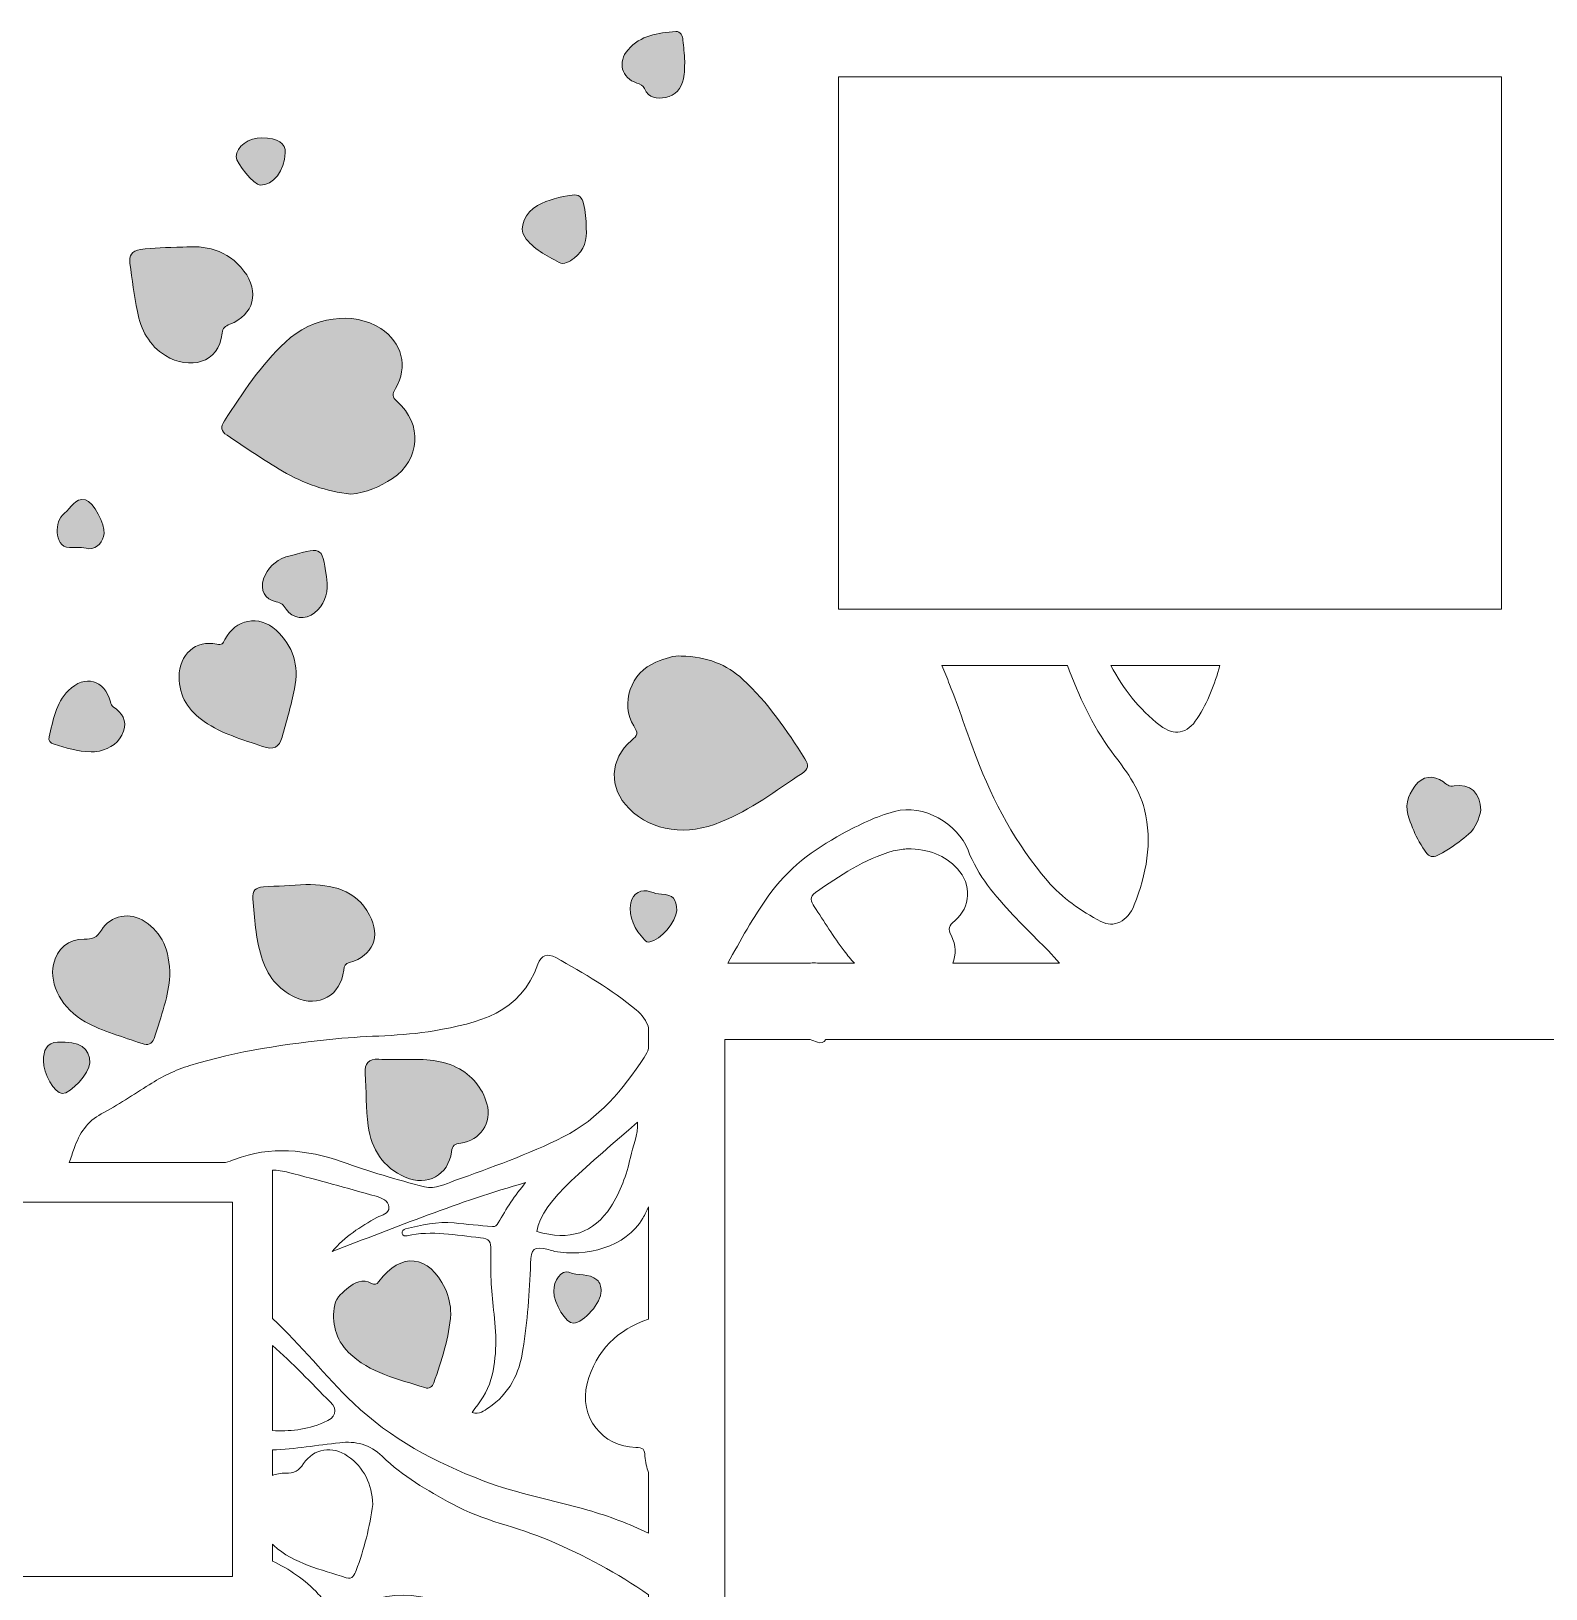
# Model space of a CAD drawing. Header units: inches. Extents: x 0 to 12, y -12 to 0.
# Drawn here: x 2.796 to 6.965, y -6.667 to -2.378 of the extents above; entities that cross this region are included whole.
import ezdxf

# ---------------------------------------------------------------- set-up
doc = ezdxf.new("R2010")
doc.units = ezdxf.units.IN
doc.header["$MEASUREMENT"] = 0
doc.layers.add('Layer 1', color=7, linetype='Continuous')

# ---------------------------------------------------------------- blocks, each defined once
blk = doc.blocks.new('block 2')
at = {"layer": 'Layer 1', "true_color": 0xffffff}
h = blk.add_hatch(color=7, dxfattribs=at)
h.dxf.hatch_style = 2
edge = h.paths.add_edge_path()
edge.add_spline(control_points=[(4.4625, -2.5206), (4.4718, -2.5236), (4.4802, -2.5272), (4.484, -2.5361), (4.4956, -2.5629), (4.518, -2.565), (4.5418, -2.5605), (4.5696, -2.5553), (4.5855, -2.5355), (4.5913, -2.5092), (4.595, -2.4926), (4.5939, -2.475), (4.5947, -2.461), (4.593, -2.4394), (4.5924, -2.421), (4.5898, -2.4028), (4.5882, -2.3915), (4.5841, -2.3778), (4.5697, -2.3789), (4.5213, -2.3827), (4.4726, -2.3892), (4.4385, -2.4288), (4.4086, -2.4634), (4.4208, -2.5071), (4.4625, -2.5206)], knot_values=[0, 0, 0, 0, 1, 1, 1, 2, 2, 2, 3, 3, 3, 4, 4, 4, 5, 5, 5, 6, 6, 6, 7, 7, 7, 8, 8, 8, 8], degree=3, periodic=1)
h = blk.add_hatch(color=7, dxfattribs=at)
h.dxf.hatch_style = 2
edge = h.paths.add_edge_path()
edge.add_spline(control_points=[(3.4256, -2.8015), (3.4615, -2.8027), (3.4936, -2.7619), (3.4951, -2.7133), (3.4959, -2.686), (3.4747, -2.6722), (3.4308, -2.6713), (3.395, -2.6706), (3.3599, -2.6962), (3.3599, -2.723), (3.3599, -2.7417), (3.4094, -2.801), (3.4256, -2.8015)], knot_values=[0, 0, 0, 0, 1, 1, 1, 2, 2, 2, 3, 3, 3, 4, 4, 4, 4], degree=3, periodic=1)
h = blk.add_hatch(color=7, dxfattribs=at)
h.dxf.hatch_style = 2
edge = h.paths.add_edge_path()
edge.add_spline(control_points=[(4.2488, -3.0148), (4.2616, -3.0218), (4.2774, -3.0128), (4.2898, -3.0029), (4.3177, -2.9807), (4.3271, -2.9517), (4.3232, -2.9205), (4.3237, -2.8954), (4.3213, -2.8739), (4.3161, -2.8525), (4.3119, -2.835), (4.3026, -2.8266), (4.2845, -2.8292), (4.2514, -2.8341), (4.2189, -2.8416), (4.1896, -2.8579), (4.1563, -2.8764), (4.1365, -2.919), (4.1541, -2.9443), (4.1769, -2.9772), (4.2141, -2.9959), (4.2488, -3.0148)], knot_values=[0, 0, 0, 0, 1, 1, 1, 2, 2, 2, 3, 3, 3, 4, 4, 4, 5, 5, 5, 6, 6, 6, 7, 7, 7, 7], degree=3, periodic=1)
h = blk.add_hatch(color=7, dxfattribs=at)
h.dxf.hatch_style = 2
edge = h.paths.add_edge_path()
edge.add_spline(control_points=[(3.2133, -2.9727), (3.167, -2.973), (3.1315, -2.9739), (3.0961, -2.9795), (3.072, -2.9833), (3.0645, -2.9958), (3.0675, -3.0171), (3.0737, -3.0614), (3.0789, -3.1059), (3.0879, -3.1497), (3.098, -3.1993), (3.1199, -3.2437), (3.1649, -3.2712), (3.2301, -3.3112), (3.3139, -3.2938), (3.3211, -3.209), (3.3223, -3.195), (3.3307, -3.1897), (3.3421, -3.1851), (3.4086, -3.1582), (3.425, -3.0961), (3.3813, -3.0384), (3.3357, -2.9783), (3.2722, -2.9671), (3.2133, -2.9727)], knot_values=[0, 0, 0, 0, 1, 1, 1, 2, 2, 2, 3, 3, 3, 4, 4, 4, 5, 5, 5, 6, 6, 6, 7, 7, 7, 8, 8, 8, 8], degree=3, periodic=1)
h = blk.add_hatch(color=7, dxfattribs=at)
h.dxf.hatch_style = 2
edge = h.paths.add_edge_path()
edge.add_spline(control_points=[(3.758, -3.1969), (3.6822, -3.1476), (3.5705, -3.1634), (3.4952, -3.234), (3.4277, -3.2974), (3.3775, -3.374), (3.3276, -3.451), (3.3168, -3.4677), (3.3171, -3.4788), (3.3349, -3.4907), (3.3854, -3.5244), (3.4354, -3.5587), (3.4877, -3.5895), (3.546, -3.6238), (3.6079, -3.6452), (3.6755, -3.6525), (3.7176, -3.6493), (3.7556, -3.6325), (3.7898, -3.6096), (3.8674, -3.5577), (3.8732, -3.4595), (3.8031, -3.3978), (3.7886, -3.385), (3.7888, -3.378), (3.7984, -3.3616), (3.8338, -3.3019), (3.8163, -3.2348), (3.758, -3.1969)], knot_values=[0, 0, 0, 0, 1, 1, 1, 2, 2, 2, 3, 3, 3, 4, 4, 4, 5, 5, 5, 6, 6, 6, 7, 7, 7, 8, 8, 8, 9, 9, 9, 9], degree=3, periodic=1)
h = blk.add_hatch(color=7, dxfattribs=at)
h.dxf.hatch_style = 2
edge = h.paths.add_edge_path()
edge.add_spline(control_points=[(2.9007, -3.7994), (2.9188, -3.7999), (2.9368, -3.7983), (2.953, -3.8036), (2.9815, -3.8019), (2.9923, -3.7841), (2.9961, -3.7609), (3, -3.7376), (2.9659, -3.6729), (2.9447, -3.6685), (2.9163, -3.6626), (2.905, -3.6904), (2.8876, -3.7053), (2.8717, -3.7188), (2.866, -3.738), (2.8674, -3.758), (2.8687, -3.7787), (2.8772, -3.7987), (2.9007, -3.7994)], knot_values=[0, 0, 0, 0, 1, 1, 1, 2, 2, 2, 3, 3, 3, 4, 4, 4, 5, 5, 5, 6, 6, 6, 6], degree=3, periodic=1)
h = blk.add_hatch(color=7, dxfattribs=at)
h.dxf.hatch_style = 2
edge = h.paths.add_edge_path()
edge.add_spline(control_points=[(3.5757, -3.9799), (3.6014, -3.9588), (3.612, -3.9306), (3.6104, -3.8976), (3.5977, -3.7967), (3.6003, -3.7963), (3.5131, -3.8215), (3.5076, -3.8231), (3.5017, -3.8234), (3.4964, -3.8254), (3.467, -3.8366), (3.4453, -3.8561), (3.4352, -3.8863), (3.425, -3.9169), (3.4385, -3.9425), (3.4697, -3.949), (3.4837, -3.9519), (3.4906, -3.9578), (3.4978, -3.9695), (3.514, -3.9959), (3.551, -4.0003), (3.5757, -3.9799)], knot_values=[0, 0, 0, 0, 1, 1, 1, 2, 2, 2, 3, 3, 3, 4, 4, 4, 5, 5, 5, 6, 6, 6, 7, 7, 7, 7], degree=3, periodic=1)
h = blk.add_hatch(color=7, dxfattribs=at)
h.dxf.hatch_style = 2
edge = h.paths.add_edge_path()
edge.add_spline(control_points=[(3.3289, -4.0532), (3.3234, -4.0641), (3.3206, -4.069), (3.3067, -4.066), (3.2484, -4.0536), (3.203, -4.0936), (3.2027, -4.1558), (3.2029, -4.2097), (3.229, -4.2498), (3.272, -4.2792), (3.3208, -4.3127), (3.3774, -4.3282), (3.4325, -4.3476), (3.4636, -4.3586), (3.4781, -4.3501), (3.4862, -4.3216), (3.4988, -4.2776), (3.5112, -4.2337), (3.5204, -4.1887), (3.5337, -4.1235), (3.5171, -4.0709), (3.4695, -4.0274), (3.4226, -3.9844), (3.3573, -3.9966), (3.3289, -4.0532)], knot_values=[0, 0, 0, 0, 1, 1, 1, 2, 2, 2, 3, 3, 3, 4, 4, 4, 5, 5, 5, 6, 6, 6, 7, 7, 7, 8, 8, 8, 8], degree=3, periodic=1)
h = blk.add_hatch(color=7, dxfattribs=at)
h.dxf.hatch_style = 2
edge = h.paths.add_edge_path()
edge.add_spline(control_points=[(4.4482, -4.3309), (4.3873, -4.3821), (4.3847, -4.4622), (4.4412, -4.5183), (4.5069, -4.5834), (4.6006, -4.5935), (4.6942, -4.5555), (4.7756, -4.5224), (4.8454, -4.4696), (4.918, -4.4215), (4.9348, -4.4104), (4.9366, -4.3991), (4.9255, -4.3816), (4.8756, -4.303), (4.8235, -4.2263), (4.7546, -4.1627), (4.7098, -4.1213), (4.6564, -4.1006), (4.5844, -4.0985), (4.5667, -4.0954), (4.5404, -4.1058), (4.515, -4.1157), (4.4471, -4.1421), (4.4156, -4.2311), (4.4545, -4.291), (4.4673, -4.3106), (4.4648, -4.317), (4.4482, -4.3309)], knot_values=[0, 0, 0, 0, 1, 1, 1, 2, 2, 2, 3, 3, 3, 4, 4, 4, 5, 5, 5, 6, 6, 6, 7, 7, 7, 8, 8, 8, 9, 9, 9, 9], degree=3, periodic=1)
h = blk.add_hatch(color=7, dxfattribs=at)
h.dxf.hatch_style = 2
edge = h.paths.add_edge_path()
edge.add_spline(control_points=[(2.9604, -4.3623), (2.9651, -4.3619), (2.9745, -4.3623), (2.9834, -4.3603), (3.0141, -4.353), (3.0387, -4.3363), (3.0495, -4.3058), (3.0598, -4.2765), (3.0466, -4.2547), (3.0217, -4.2388), (3.0165, -4.2355), (3.0152, -4.2304), (3.0137, -4.2245), (2.9977, -4.1635), (2.9437, -4.1489), (2.8982, -4.1933), (2.8624, -4.2283), (2.8565, -4.2762), (2.8447, -4.3214), (2.8419, -4.3321), (2.8487, -4.3383), (2.8587, -4.3415), (2.8905, -4.3516), (2.9222, -4.3615), (2.9604, -4.3623)], knot_values=[0, 0, 0, 0, 1, 1, 1, 2, 2, 2, 3, 3, 3, 4, 4, 4, 5, 5, 5, 6, 6, 6, 7, 7, 7, 8, 8, 8, 8], degree=3, periodic=1)
h = blk.add_hatch(color=7, dxfattribs=at)
h.dxf.hatch_style = 2
edge = h.paths.add_edge_path()
edge.add_spline(control_points=[(6.7127, -4.456), (6.6982, -4.4587), (6.6919, -4.4518), (6.6829, -4.4452), (6.6548, -4.4246), (6.6255, -4.4286), (6.6048, -4.4564), (6.5844, -4.4838), (6.5758, -4.5143), (6.5888, -4.5472), (6.5972, -4.5684), (6.6044, -4.5901), (6.6166, -4.61), (6.6473, -4.6601), (6.6468, -4.661), (6.6968, -4.63), (6.7162, -4.618), (6.7349, -4.6043), (6.752, -4.5892), (6.7725, -4.5711), (6.7822, -4.5465), (6.7856, -4.523), (6.7868, -4.4767), (6.7556, -4.4481), (6.7127, -4.456)], knot_values=[0, 0, 0, 0, 1, 1, 1, 2, 2, 2, 3, 3, 3, 4, 4, 4, 5, 5, 5, 6, 6, 6, 7, 7, 7, 8, 8, 8, 8], degree=3, periodic=1)
h = blk.add_hatch(color=7, dxfattribs=at)
h.dxf.hatch_style = 2
edge = h.paths.add_edge_path()
edge.add_spline(control_points=[(3.5228, -5.0386), (3.587, -5.0679), (3.6483, -5.0333), (3.6558, -4.9634), (3.6571, -4.9515), (3.659, -4.946), (3.672, -4.9423), (3.737, -4.9238), (3.7584, -4.8709), (3.7269, -4.8117), (3.689, -4.7404), (3.6231, -4.7281), (3.5515, -4.7274), (3.5126, -4.7297), (3.4737, -4.7322), (3.4347, -4.7342), (3.4134, -4.7353), (3.4035, -4.7449), (3.4058, -4.7671), (3.4114, -4.8206), (3.4128, -4.8741), (3.4293, -4.9265), (3.4455, -4.9779), (3.4739, -5.0163), (3.5228, -5.0386)], knot_values=[0, 0, 0, 0, 1, 1, 1, 2, 2, 2, 3, 3, 3, 4, 4, 4, 5, 5, 5, 6, 6, 6, 7, 7, 7, 8, 8, 8, 8], degree=3, periodic=1)
h = blk.add_hatch(color=7, dxfattribs=at)
h.dxf.hatch_style = 2
edge = h.paths.add_edge_path()
edge.add_spline(control_points=[(4.5007, -4.7475), (4.4754, -4.7384), (4.4518, -4.7516), (4.4464, -4.778), (4.438, -4.8193), (4.4584, -4.8509), (4.4835, -4.8803), (4.4873, -4.8847), (4.4918, -4.8869), (4.4985, -4.8859), (4.5268, -4.8819), (4.5723, -4.8291), (4.5725, -4.7995), (4.5726, -4.7674), (4.5628, -4.7564), (4.5304, -4.7544), (4.5198, -4.7537), (4.5105, -4.751), (4.5007, -4.7475)], knot_values=[0, 0, 0, 0, 1, 1, 1, 2, 2, 2, 3, 3, 3, 4, 4, 4, 5, 5, 5, 6, 6, 6, 6], degree=3, periodic=1)
h = blk.add_hatch(color=7, dxfattribs=at)
h.dxf.hatch_style = 2
edge = h.paths.add_edge_path()
edge.add_spline(control_points=[(2.9441, -5.1055), (2.9935, -5.1332), (3.0482, -5.1469), (3.101, -5.1657), (3.1167, -5.1713), (3.1285, -5.1677), (3.1338, -5.1514), (3.1535, -5.0905), (3.1749, -5.0299), (3.1771, -4.9801), (3.1776, -4.9062), (3.1545, -4.8606), (3.1091, -4.8301), (3.0676, -4.8024), (3.0147, -4.8111), (2.9887, -4.8538), (2.9764, -4.8739), (2.9633, -4.8787), (2.9417, -4.8782), (2.898, -4.8772), (2.866, -4.9049), (2.8568, -4.9477), (2.8448, -5.0043), (2.8815, -5.0705), (2.9441, -5.1055)], knot_values=[0, 0, 0, 0, 1, 1, 1, 2, 2, 2, 3, 3, 3, 4, 4, 4, 5, 5, 5, 6, 6, 6, 7, 7, 7, 8, 8, 8, 8], degree=3, periodic=1)
h = blk.add_hatch(color=7, dxfattribs=at)
h.dxf.hatch_style = 2
edge = h.paths.add_edge_path()
edge.add_spline(control_points=[(2.8293, -5.2131), (2.8289, -5.2474), (2.8604, -5.3029), (2.8805, -5.3032), (2.9051, -5.3035), (2.9558, -5.2474), (2.9567, -5.2189), (2.958, -5.1786), (2.9288, -5.158), (2.8678, -5.1615), (2.8389, -5.1632), (2.8284, -5.1856), (2.8293, -5.2131)], knot_values=[0, 0, 0, 0, 1, 1, 1, 2, 2, 2, 3, 3, 3, 4, 4, 4, 4], degree=3, periodic=1)
h = blk.add_hatch(color=7, dxfattribs=at)
h.dxf.hatch_style = 2
edge = h.paths.add_edge_path()
edge.add_spline(control_points=[(3.7236, -5.3923), (3.732, -5.4563), (3.7637, -5.5068), (3.8255, -5.5335), (3.8861, -5.5597), (3.9438, -5.5284), (3.9527, -5.4635), (3.9551, -5.4459), (3.9615, -5.4414), (3.9782, -5.4395), (4.0311, -5.4335), (4.0645, -5.3832), (4.05, -5.3315), (4.0372, -5.2863), (4.009, -5.253), (3.9666, -5.2314), (3.9194, -5.2073), (3.8687, -5.2091), (3.8182, -5.2091), (3.7963, -5.2091), (3.7744, -5.2103), (3.7526, -5.2088), (3.7233, -5.2066), (3.7134, -5.221), (3.715, -5.2478), (3.7177, -5.296), (3.7173, -5.3446), (3.7236, -5.3923)], knot_values=[0, 0, 0, 0, 1, 1, 1, 2, 2, 2, 3, 3, 3, 4, 4, 4, 5, 5, 5, 6, 6, 6, 7, 7, 7, 8, 8, 8, 9, 9, 9, 9], degree=3, periodic=1)
h = blk.add_hatch(color=7, dxfattribs=at)
h.dxf.hatch_style = 2
edge = h.paths.add_edge_path()
edge.add_spline(control_points=[(3.8792, -6.1131), (3.8907, -6.1169), (3.9001, -6.1104), (3.9039, -6.0996), (3.9255, -6.0379), (3.946, -5.9759), (3.9505, -5.9101), (3.9505, -5.8855), (3.9454, -5.8623), (3.9348, -5.84), (3.8906, -5.7468), (3.8133, -5.7383), (3.7529, -5.8207), (3.7466, -5.8294), (3.7403, -5.8308), (3.7328, -5.8262), (3.7084, -5.8114), (3.6835, -5.8243), (3.6695, -5.837), (3.6555, -5.8496), (3.6349, -5.8632), (3.6311, -5.8846), (3.6224, -5.9342), (3.6323, -5.9796), (3.6694, -6.0162), (3.7277, -6.0736), (3.8057, -6.0888), (3.8792, -6.1131)], knot_values=[0, 0, 0, 0, 1, 1, 1, 2, 2, 2, 3, 3, 3, 4, 4, 4, 5, 5, 5, 6, 6, 6, 7, 7, 7, 8, 8, 8, 9, 9, 9, 9], degree=3, periodic=1)
h = blk.add_hatch(color=7, dxfattribs=at)
h.dxf.hatch_style = 2
edge = h.paths.add_edge_path()
edge.add_spline(control_points=[(4.2883, -5.9357), (4.3171, -5.9344), (4.3653, -5.8782), (4.3645, -5.8472), (4.3641, -5.8353), (4.3621, -5.8235), (4.3527, -5.8159), (4.3305, -5.7979), (4.301, -5.8057), (4.2755, -5.7952), (4.2561, -5.7872), (4.2334, -5.819), (4.2339, -5.8475), (4.2345, -5.8822), (4.268, -5.9365), (4.2883, -5.9357)], knot_values=[0, 0, 0, 0, 1, 1, 1, 2, 2, 2, 3, 3, 3, 4, 4, 4, 5, 5, 5, 5], degree=3, periodic=1)
at = {"layer": 'Layer 1', "lineweight": 0}
for points in [[(5.0707, -3.969), (5.0183, -3.969), (5.0183, -3.8692), (5.0183, -3.6575), (5.0183, -3.429), (5.0183, -3.295), (5.0183, -3.1953), (5.0183, -2.5118), (5.0183, -2.5032), (5.0332, -2.5032), (5.1375, -2.5032), (5.4779, -2.5032), (5.9353, -2.5032), (6.0539, -2.5032), (6.3129, -2.5032), (6.7846, -2.5032), (6.8428, -2.5032), (6.8428, -2.7843), (6.8428, -2.9961), (6.8428, -3.1475), (6.8428, -3.4685), (6.8428, -3.6086), (6.8428, -3.969), (6.7507, -3.969), (6.5775, -3.969), (6.4222, -3.969), (6.1054, -3.969), (5.7065, -3.969), (5.5931, -3.969), (5.224, -3.969), (5.0707, -3.969)], [(2.6338, -5.6027), (3.2418, -5.6027), (3.2771, -5.6027), (3.3497, -5.6027), (3.3497, -5.7004), (3.3497, -5.7924), (3.3497, -5.8518), (3.3497, -5.9206), (3.3497, -6.2067), (3.3497, -6.2763), (3.3497, -6.5508), (3.3497, -6.6335), (3.3315, -6.6335), (2.7724, -6.6335)]]:
    blk.add_lwpolyline(points, dxfattribs=at)
for points, knots in [([(4.4625, -2.5206), (4.4718, -2.5236), (4.4802, -2.5272), (4.484, -2.5361), (4.4956, -2.5629), (4.518, -2.565), (4.5418, -2.5605), (4.5696, -2.5553), (4.5855, -2.5355), (4.5913, -2.5092), (4.595, -2.4926), (4.5939, -2.475), (4.5947, -2.461), (4.593, -2.4394), (4.5924, -2.421), (4.5898, -2.4028), (4.5882, -2.3915), (4.5841, -2.3778), (4.5697, -2.3789), (4.5213, -2.3827), (4.4726, -2.3892), (4.4385, -2.4288), (4.4086, -2.4634), (4.4208, -2.5071), (4.4625, -2.5206)], [0, 0, 0, 0, 1, 1, 1, 2, 2, 2, 3, 3, 3, 4, 4, 4, 5, 5, 5, 6, 6, 6, 7, 7, 7, 8, 8, 8, 8]), ([(3.4256, -2.8015), (3.4615, -2.8027), (3.4936, -2.7619), (3.4951, -2.7133), (3.4959, -2.686), (3.4747, -2.6722), (3.4308, -2.6713), (3.395, -2.6706), (3.3599, -2.6962), (3.3599, -2.723), (3.3599, -2.7417), (3.4094, -2.801), (3.4256, -2.8015)], [0, 0, 0, 0, 1, 1, 1, 2, 2, 2, 3, 3, 3, 4, 4, 4, 4]), ([(4.2488, -3.0148), (4.2616, -3.0218), (4.2774, -3.0128), (4.2898, -3.0029), (4.3177, -2.9807), (4.3271, -2.9517), (4.3232, -2.9205), (4.3237, -2.8954), (4.3213, -2.8739), (4.3161, -2.8525), (4.3119, -2.835), (4.3026, -2.8266), (4.2845, -2.8292), (4.2514, -2.8341), (4.2189, -2.8416), (4.1896, -2.8579), (4.1563, -2.8764), (4.1365, -2.919), (4.1541, -2.9443), (4.1769, -2.9772), (4.2141, -2.9959), (4.2488, -3.0148)], [0, 0, 0, 0, 1, 1, 1, 2, 2, 2, 3, 3, 3, 4, 4, 4, 5, 5, 5, 6, 6, 6, 7, 7, 7, 7]), ([(3.2133, -2.9727), (3.167, -2.973), (3.1315, -2.9739), (3.0961, -2.9795), (3.072, -2.9833), (3.0645, -2.9958), (3.0675, -3.0171), (3.0737, -3.0614), (3.0789, -3.1059), (3.0879, -3.1497), (3.098, -3.1993), (3.1199, -3.2437), (3.1649, -3.2712), (3.2301, -3.3112), (3.3139, -3.2938), (3.3211, -3.209), (3.3223, -3.195), (3.3307, -3.1897), (3.3421, -3.1851), (3.4086, -3.1582), (3.425, -3.0961), (3.3813, -3.0384), (3.3357, -2.9783), (3.2722, -2.9671), (3.2133, -2.9727)], [0, 0, 0, 0, 1, 1, 1, 2, 2, 2, 3, 3, 3, 4, 4, 4, 5, 5, 5, 6, 6, 6, 7, 7, 7, 8, 8, 8, 8]), ([(3.758, -3.1969), (3.6822, -3.1476), (3.5705, -3.1634), (3.4952, -3.234), (3.4277, -3.2974), (3.3775, -3.374), (3.3276, -3.451), (3.3168, -3.4677), (3.3171, -3.4788), (3.3349, -3.4907), (3.3854, -3.5244), (3.4354, -3.5587), (3.4877, -3.5895), (3.546, -3.6238), (3.6079, -3.6452), (3.6755, -3.6525), (3.7176, -3.6493), (3.7556, -3.6325), (3.7898, -3.6096), (3.8674, -3.5577), (3.8732, -3.4595), (3.8031, -3.3978), (3.7886, -3.385), (3.7888, -3.378), (3.7984, -3.3616), (3.8338, -3.3019), (3.8163, -3.2348), (3.758, -3.1969)], [0, 0, 0, 0, 1, 1, 1, 2, 2, 2, 3, 3, 3, 4, 4, 4, 5, 5, 5, 6, 6, 6, 7, 7, 7, 8, 8, 8, 9, 9, 9, 9]), ([(2.9007, -3.7994), (2.9188, -3.7999), (2.9368, -3.7983), (2.953, -3.8036), (2.9815, -3.8019), (2.9923, -3.7841), (2.9961, -3.7609), (3, -3.7376), (2.9659, -3.6729), (2.9447, -3.6685), (2.9163, -3.6626), (2.905, -3.6904), (2.8876, -3.7053), (2.8717, -3.7188), (2.866, -3.738), (2.8674, -3.758), (2.8687, -3.7787), (2.8772, -3.7987), (2.9007, -3.7994)], [0, 0, 0, 0, 1, 1, 1, 2, 2, 2, 3, 3, 3, 4, 4, 4, 5, 5, 5, 6, 6, 6, 6]), ([(3.5757, -3.9799), (3.6014, -3.9588), (3.612, -3.9306), (3.6104, -3.8976), (3.5977, -3.7967), (3.6003, -3.7963), (3.5131, -3.8215), (3.5076, -3.8231), (3.5017, -3.8234), (3.4964, -3.8254), (3.467, -3.8366), (3.4453, -3.8561), (3.4352, -3.8863), (3.425, -3.9169), (3.4385, -3.9425), (3.4697, -3.949), (3.4837, -3.9519), (3.4906, -3.9578), (3.4978, -3.9695), (3.514, -3.9959), (3.551, -4.0003), (3.5757, -3.9799)], [0, 0, 0, 0, 1, 1, 1, 2, 2, 2, 3, 3, 3, 4, 4, 4, 5, 5, 5, 6, 6, 6, 7, 7, 7, 7]), ([(3.3289, -4.0532), (3.3234, -4.0641), (3.3206, -4.069), (3.3067, -4.066), (3.2484, -4.0536), (3.203, -4.0936), (3.2027, -4.1558), (3.2029, -4.2097), (3.229, -4.2498), (3.272, -4.2792), (3.3208, -4.3127), (3.3774, -4.3282), (3.4325, -4.3476), (3.4636, -4.3586), (3.4781, -4.3501), (3.4862, -4.3216), (3.4988, -4.2776), (3.5112, -4.2337), (3.5204, -4.1887), (3.5337, -4.1235), (3.5171, -4.0709), (3.4695, -4.0274), (3.4226, -3.9844), (3.3573, -3.9966), (3.3289, -4.0532)], [0, 0, 0, 0, 1, 1, 1, 2, 2, 2, 3, 3, 3, 4, 4, 4, 5, 5, 5, 6, 6, 6, 7, 7, 7, 8, 8, 8, 8]), ([(4.4482, -4.3309), (4.3873, -4.3821), (4.3847, -4.4622), (4.4412, -4.5183), (4.5069, -4.5834), (4.6006, -4.5935), (4.6942, -4.5555), (4.7756, -4.5224), (4.8454, -4.4696), (4.918, -4.4215), (4.9348, -4.4104), (4.9366, -4.3991), (4.9255, -4.3816), (4.8756, -4.303), (4.8235, -4.2263), (4.7546, -4.1627), (4.7098, -4.1213), (4.6564, -4.1006), (4.5844, -4.0985), (4.5667, -4.0954), (4.5404, -4.1058), (4.515, -4.1157), (4.4471, -4.1421), (4.4156, -4.2311), (4.4545, -4.291), (4.4673, -4.3106), (4.4648, -4.317), (4.4482, -4.3309)], [0, 0, 0, 0, 1, 1, 1, 2, 2, 2, 3, 3, 3, 4, 4, 4, 5, 5, 5, 6, 6, 6, 7, 7, 7, 8, 8, 8, 9, 9, 9, 9]), ([(2.9604, -4.3623), (2.9651, -4.3619), (2.9745, -4.3623), (2.9834, -4.3603), (3.0141, -4.353), (3.0387, -4.3363), (3.0495, -4.3058), (3.0598, -4.2765), (3.0466, -4.2547), (3.0217, -4.2388), (3.0165, -4.2355), (3.0152, -4.2304), (3.0137, -4.2245), (2.9977, -4.1635), (2.9437, -4.1489), (2.8982, -4.1933), (2.8624, -4.2283), (2.8565, -4.2762), (2.8447, -4.3214), (2.8419, -4.3321), (2.8487, -4.3383), (2.8587, -4.3415), (2.8905, -4.3516), (2.9222, -4.3615), (2.9604, -4.3623)], [0, 0, 0, 0, 1, 1, 1, 2, 2, 2, 3, 3, 3, 4, 4, 4, 5, 5, 5, 6, 6, 6, 7, 7, 7, 8, 8, 8, 8]), ([(5.6479, -4.125), (5.6794, -4.2079), (5.7156, -4.2886), (5.7693, -4.3611), (5.8061, -4.4104), (5.845, -4.46), (5.8603, -4.5214), (5.8829, -4.612), (5.8646, -4.6992), (5.8322, -4.7836), (5.8142, -4.8302), (5.7753, -4.8479), (5.7403, -4.8295), (5.6851, -4.8003), (5.634, -4.7649), (5.5931, -4.7175), (5.5058, -4.6165), (5.4443, -4.5004), (5.3971, -4.3764), (5.3718, -4.3102), (5.3494, -4.2425), (5.3236, -4.1765), (5.3168, -4.1592), (5.3094, -4.142), (5.3019, -4.125), (5.3019, -4.125), (5.6479, -4.125), (5.6479, -4.125)], [0, 0, 0, 0, 1, 1, 1, 2, 2, 2, 3, 3, 3, 4, 4, 4, 5, 5, 5, 6, 6, 6, 7, 7, 7, 8, 8, 8, 9, 9, 9, 9]), ([(6.0054, -4.2706), (5.9778, -4.3127), (5.9425, -4.3203), (5.9032, -4.2897), (5.8449, -4.2445), (5.8014, -4.1881), (5.7678, -4.125), (5.7678, -4.125), (6.0678, -4.125), (6.0678, -4.125), (6.0533, -4.176), (6.0349, -4.2256), (6.0054, -4.2706)], [0, 0, 0, 0, 1, 1, 1, 2, 2, 2, 3, 3, 3, 4, 4, 4, 4]), ([(6.7127, -4.456), (6.6982, -4.4587), (6.6919, -4.4518), (6.6829, -4.4452), (6.6548, -4.4246), (6.6255, -4.4286), (6.6048, -4.4564), (6.5844, -4.4838), (6.5758, -4.5143), (6.5888, -4.5472), (6.5972, -4.5684), (6.6044, -4.5901), (6.6166, -4.61), (6.6473, -4.6601), (6.6468, -4.661), (6.6968, -4.63), (6.7162, -4.618), (6.7349, -4.6043), (6.752, -4.5892), (6.7725, -4.5711), (6.7822, -4.5465), (6.7856, -4.523), (6.7868, -4.4767), (6.7556, -4.4481), (6.7127, -4.456)], [0, 0, 0, 0, 1, 1, 1, 2, 2, 2, 3, 3, 3, 4, 4, 4, 5, 5, 5, 6, 6, 6, 7, 7, 7, 8, 8, 8, 8]), ([(4.8247, -4.7593), (4.8775, -4.6846), (4.9483, -4.6314), (5.0279, -4.5885), (5.0744, -4.5633), (5.1207, -4.54), (5.1724, -4.5264), (5.2521, -4.5053), (5.3461, -4.5597), (5.3744, -4.6333), (5.4018, -4.7043), (5.4494, -4.7585), (5.499, -4.8124), (5.5406, -4.8572), (5.5865, -4.8981), (5.6265, -4.9445), (5.6265, -4.9445), (5.3325, -4.9445), (5.3325, -4.9445), (5.3416, -4.9209), (5.3414, -4.8944), (5.3287, -4.8694), (5.3183, -4.8488), (5.3225, -4.8412), (5.3378, -4.8279), (5.3825, -4.7891), (5.385, -4.728), (5.345, -4.6843), (5.3106, -4.6466), (5.2668, -4.6296), (5.2072, -4.6294), (5.2, -4.6305), (5.1837, -4.6311), (5.1684, -4.6353), (5.0887, -4.6576), (5.0212, -4.7032), (4.9544, -4.7498), (4.9376, -4.7615), (4.9419, -4.7747), (4.9511, -4.7884), (4.9785, -4.8293), (5.004, -4.8716), (5.0336, -4.9107), (5.0426, -4.9226), (5.052, -4.9339), (5.0618, -4.9445), (5.0618, -4.9445), (4.96, -4.9445), (4.96, -4.9445), (4.9532, -4.9427), (4.9468, -4.9429), (4.9407, -4.9445), (4.9407, -4.9445), (4.7135, -4.9445), (4.7135, -4.9445), (4.7476, -4.8811), (4.7832, -4.8182), (4.8247, -4.7593)], [0, 0, 0, 0, 1, 1, 1, 2, 2, 2, 3, 3, 3, 4, 4, 4, 5, 5, 5, 6, 6, 6, 7, 7, 7, 8, 8, 8, 9, 9, 9, 10, 10, 10, 11, 11, 11, 12, 12, 12, 13, 13, 13, 14, 14, 14, 15, 15, 15, 16, 16, 16, 17, 17, 17, 18, 18, 18, 19, 19, 19, 19]), ([(3.5228, -5.0386), (3.587, -5.0679), (3.6483, -5.0333), (3.6558, -4.9634), (3.6571, -4.9515), (3.659, -4.946), (3.672, -4.9423), (3.737, -4.9238), (3.7584, -4.8709), (3.7269, -4.8117), (3.689, -4.7404), (3.6231, -4.7281), (3.5515, -4.7274), (3.5126, -4.7297), (3.4737, -4.7322), (3.4347, -4.7342), (3.4134, -4.7353), (3.4035, -4.7449), (3.4058, -4.7671), (3.4114, -4.8206), (3.4128, -4.8741), (3.4293, -4.9265), (3.4455, -4.9779), (3.4739, -5.0163), (3.5228, -5.0386)], [0, 0, 0, 0, 1, 1, 1, 2, 2, 2, 3, 3, 3, 4, 4, 4, 5, 5, 5, 6, 6, 6, 7, 7, 7, 8, 8, 8, 8]), ([(4.5007, -4.7475), (4.4754, -4.7384), (4.4518, -4.7516), (4.4464, -4.778), (4.438, -4.8193), (4.4584, -4.8509), (4.4835, -4.8803), (4.4873, -4.8847), (4.4918, -4.8869), (4.4985, -4.8859), (4.5268, -4.8819), (4.5723, -4.8291), (4.5725, -4.7995), (4.5726, -4.7674), (4.5628, -4.7564), (4.5304, -4.7544), (4.5198, -4.7537), (4.5105, -4.751), (4.5007, -4.7475)], [0, 0, 0, 0, 1, 1, 1, 2, 2, 2, 3, 3, 3, 4, 4, 4, 5, 5, 5, 6, 6, 6, 6]), ([(2.9441, -5.1055), (2.9935, -5.1332), (3.0482, -5.1469), (3.101, -5.1657), (3.1167, -5.1713), (3.1285, -5.1677), (3.1338, -5.1514), (3.1535, -5.0905), (3.1749, -5.0299), (3.1771, -4.9801), (3.1776, -4.9062), (3.1545, -4.8606), (3.1091, -4.8301), (3.0676, -4.8024), (3.0147, -4.8111), (2.9887, -4.8538), (2.9764, -4.8739), (2.9633, -4.8787), (2.9417, -4.8782), (2.898, -4.8772), (2.866, -4.9049), (2.8568, -4.9477), (2.8448, -5.0043), (2.8815, -5.0705), (2.9441, -5.1055)], [0, 0, 0, 0, 1, 1, 1, 2, 2, 2, 3, 3, 3, 4, 4, 4, 5, 5, 5, 6, 6, 6, 7, 7, 7, 8, 8, 8, 8]), ([(2.9139, -5.4543), (2.9276, -5.4135), (2.9507, -5.3795), (2.9885, -5.3593), (3.0343, -5.3349), (3.0771, -5.3064), (3.1207, -5.2788), (3.1556, -5.2565), (3.1925, -5.2382), (3.2324, -5.2261), (3.3633, -5.1861), (3.4985, -5.1661), (3.6339, -5.1525), (3.7239, -5.1435), (3.815, -5.1461), (3.9049, -5.1304), (4.026, -5.1089), (4.1429, -5.0827), (4.1904, -4.947), (4.1989, -4.9224), (4.2169, -4.916), (4.2396, -4.9288), (4.3167, -4.9721), (4.3933, -5.0161), (4.4613, -5.0728), (4.4778, -5.0865), (4.4893, -5.1036), (4.4951, -5.1218), (4.4951, -5.1218), (4.4951, -5.1792), (4.4951, -5.1792), (4.4924, -5.1875), (4.4885, -5.1957), (4.4832, -5.2036), (4.4247, -5.292), (4.3585, -5.3729), (4.2604, -5.4225), (4.1637, -5.4713), (4.0622, -5.5065), (3.961, -5.5431), (3.9343, -5.5528), (3.909, -5.5671), (3.8783, -5.5597), (3.8014, -5.5414), (3.7264, -5.5174), (3.6517, -5.4913), (3.5539, -5.4572), (3.4544, -5.4467), (3.3554, -5.4849), (3.3474, -5.4879), (3.3392, -5.4906), (3.3308, -5.4931), (3.3308, -5.4931), (2.8997, -5.4931), (2.8997, -5.4931), (2.9049, -5.4803), (2.9094, -5.4674), (2.9139, -5.4543)], [0, 0, 0, 0, 1, 1, 1, 2, 2, 2, 3, 3, 3, 4, 4, 4, 5, 5, 5, 6, 6, 6, 7, 7, 7, 8, 8, 8, 9, 9, 9, 10, 10, 10, 11, 11, 11, 12, 12, 12, 13, 13, 13, 14, 14, 14, 15, 15, 15, 16, 16, 16, 17, 17, 17, 18, 18, 18, 19, 19, 19, 19]), ([(2.8293, -5.2131), (2.8289, -5.2474), (2.8604, -5.3029), (2.8805, -5.3032), (2.9051, -5.3035), (2.9558, -5.2474), (2.9567, -5.2189), (2.958, -5.1786), (2.9288, -5.158), (2.8678, -5.1615), (2.8389, -5.1632), (2.8284, -5.1856), (2.8293, -5.2131)], [0, 0, 0, 0, 1, 1, 1, 2, 2, 2, 3, 3, 3, 4, 4, 4, 4]), ([(6.3606, -5.154), (6.3606, -5.154), (7.0187, -5.154), (7.0187, -5.154), (7.0187, -5.154), (7.0771, -5.154), (7.0771, -5.154), (7.0771, -5.154), (7.1564, -5.154), (7.1564, -5.154), (7.1564, -5.154), (7.1564, -5.2881), (7.1564, -5.2881), (7.1564, -5.2881), (7.1564, -5.4411), (7.1564, -5.4411), (7.1564, -5.4411), (7.1564, -5.5149), (7.1564, -5.5149), (7.1564, -5.5149), (7.1564, -5.8461), (7.1564, -5.8461), (7.1564, -5.8461), (7.1564, -6.1772), (7.1564, -6.1772), (7.1564, -6.1772), (7.1564, -6.4674), (7.1564, -6.4674), (7.1564, -6.4674), (7.1564, -6.577), (7.1564, -6.577), (7.1564, -6.577), (7.1564, -6.6783), (7.1564, -6.6783), (7.1564, -6.6783), (7.1564, -6.7538), (7.1564, -6.7538), (7.1564, -6.7538), (7.1564, -7.1022), (7.1564, -7.1022), (7.1564, -7.1022), (7.1564, -7.1238), (7.1564, -7.1238), (7.1564, -7.1238), (6.9864, -7.1238), (6.9864, -7.1238), (6.9864, -7.1238), (6.5675, -7.1238), (6.5675, -7.1238), (6.5675, -7.1238), (6.2478, -7.1238), (6.2478, -7.1238), (6.2478, -7.1238), (5.6067, -7.1238), (5.6067, -7.1238), (5.6067, -7.1238), (5.1182, -7.1238), (5.1182, -7.1238), (5.1182, -7.1238), (4.8867, -7.1238), (4.8867, -7.1238), (4.8867, -7.1238), (4.7047, -7.1238), (4.7047, -7.1238), (4.7047, -7.1238), (4.7047, -7.1163), (4.7047, -7.1163), (4.7047, -7.1163), (4.7047, -6.6588), (4.7047, -6.6588), (4.7047, -6.6588), (4.7047, -6.406), (4.7047, -6.406), (4.7047, -6.406), (4.7047, -5.8933), (4.7047, -5.8933), (4.7047, -5.8933), (4.7047, -5.8388), (4.7047, -5.8388), (4.7047, -5.8388), (4.7047, -5.4395), (4.7047, -5.4395), (4.7047, -5.4395), (4.7047, -5.3114), (4.7047, -5.3114), (4.7047, -5.3114), (4.7047, -5.154), (4.7047, -5.154), (4.7047, -5.154), (4.7615, -5.154), (4.7615, -5.154), (4.7615, -5.154), (4.9396, -5.154), (4.9396, -5.154), (4.9464, -5.1567), (4.9532, -5.1595), (4.9599, -5.1622), (4.9696, -5.1663), (4.9782, -5.1633), (4.9826, -5.154), (4.9826, -5.154), (5.7076, -5.154), (5.7076, -5.154), (5.7076, -5.154), (6.3606, -5.154), (6.3606, -5.154)], [0, 0, 0, 0, 1, 1, 1, 2, 2, 2, 3, 3, 3, 4, 4, 4, 5, 5, 5, 6, 6, 6, 7, 7, 7, 8, 8, 8, 9, 9, 9, 10, 10, 10, 11, 11, 11, 12, 12, 12, 13, 13, 13, 14, 14, 14, 15, 15, 15, 16, 16, 16, 17, 17, 17, 18, 18, 18, 19, 19, 19, 20, 20, 20, 21, 21, 21, 22, 22, 22, 23, 23, 23, 24, 24, 24, 25, 25, 25, 26, 26, 26, 27, 27, 27, 28, 28, 28, 29, 29, 29, 30, 30, 30, 31, 31, 31, 32, 32, 32, 33, 33, 33, 34, 34, 34, 35, 35, 35, 35]), ([(3.7236, -5.3923), (3.732, -5.4563), (3.7637, -5.5068), (3.8255, -5.5335), (3.8861, -5.5597), (3.9438, -5.5284), (3.9527, -5.4635), (3.9551, -5.4459), (3.9615, -5.4414), (3.9782, -5.4395), (4.0311, -5.4335), (4.0645, -5.3832), (4.05, -5.3315), (4.0372, -5.2863), (4.009, -5.253), (3.9666, -5.2314), (3.9194, -5.2073), (3.8687, -5.2091), (3.8182, -5.2091), (3.7963, -5.2091), (3.7744, -5.2103), (3.7526, -5.2088), (3.7233, -5.2066), (3.7134, -5.221), (3.715, -5.2478), (3.7177, -5.296), (3.7173, -5.3446), (3.7236, -5.3923)], [0, 0, 0, 0, 1, 1, 1, 2, 2, 2, 3, 3, 3, 4, 4, 4, 5, 5, 5, 6, 6, 6, 7, 7, 7, 8, 8, 8, 9, 9, 9, 9]), ([(4.1871, -5.6831), (4.201, -5.595), (4.3336, -5.4997), (4.4644, -5.3818), (4.4674, -5.4183), (4.4514, -5.4482), (4.4449, -5.4793), (4.4347, -5.5275), (4.4179, -5.5739), (4.3908, -5.6156), (4.3438, -5.6879), (4.2786, -5.7095), (4.1871, -5.6831)], [0, 0, 0, 0, 1, 1, 1, 2, 2, 2, 3, 3, 3, 4, 4, 4, 4]), ([(4.1567, -5.5486), (4.1268, -5.5833), (4.1029, -5.6207), (4.0815, -5.6596), (4.0779, -5.666), (4.0732, -5.6704), (4.0653, -5.6696), (4.03, -5.6663), (3.9949, -5.6632), (3.9597, -5.6596), (3.9137, -5.6546), (3.8701, -5.6661), (3.826, -5.6758), (3.8201, -5.677), (3.8156, -5.682), (3.8167, -5.6883), (3.8181, -5.6961), (3.8249, -5.6958), (3.8304, -5.6946), (3.8982, -5.6797), (3.965, -5.6932), (4.0321, -5.7003), (4.0565, -5.7029), (4.0618, -5.7108), (4.0611, -5.7346), (4.059, -5.7895), (4.0617, -5.844), (4.0685, -5.8993), (4.076, -5.9624), (4.0792, -6.0271), (4.061, -6.091), (4.0511, -6.1256), (4.0307, -6.1525), (4.0092, -6.1818), (4.0304, -6.1868), (4.0419, -6.1768), (4.054, -6.1686), (4.1118, -6.1306), (4.1397, -6.0733), (4.1494, -6.0081), (4.161, -5.9297), (4.1678, -5.8508), (4.1704, -5.7715), (4.1717, -5.729), (4.1779, -5.7236), (4.2197, -5.7329), (4.2254, -5.7342), (4.2308, -5.7367), (4.2364, -5.7378), (4.3207, -5.754), (4.4328, -5.727), (4.4793, -5.6465), (4.4853, -5.6363), (4.4906, -5.6258), (4.4951, -5.6152), (4.4951, -5.6152), (4.4951, -5.9245), (4.4951, -5.9245), (4.4108, -5.9535), (4.35, -6.0093), (4.326, -6.1021), (4.3026, -6.1918), (4.3679, -6.2772), (4.4596, -6.2775), (4.4806, -6.2777), (4.4839, -6.2833), (4.4851, -6.302), (4.4863, -6.3181), (4.4897, -6.3331), (4.4951, -6.3467), (4.4951, -6.3467), (4.4951, -6.5139), (4.4951, -6.5139), (4.4421, -6.4881), (4.386, -6.4672), (4.3275, -6.4502), (4.2321, -6.4221), (4.1333, -6.4054), (4.0401, -6.3696), (3.9083, -6.3192), (3.7849, -6.2535), (3.6825, -6.1558), (3.6047, -6.0817), (3.5393, -5.9953), (3.4594, -5.9227), (3.4594, -5.9227), (3.4594, -5.5138), (3.4594, -5.5138), (3.474, -5.5145), (3.4888, -5.5164), (3.5035, -5.5203), (3.5843, -5.5413), (3.6649, -5.5635), (3.7451, -5.5861), (3.7606, -5.5904), (3.7785, -5.5986), (3.7801, -5.6156), (3.7819, -5.635), (3.7608, -5.6375), (3.7474, -5.6447), (3.7018, -5.6692), (3.6592, -5.6979), (3.624, -5.7378), (3.8004, -5.6715), (3.9743, -5.5996), (4.1567, -5.5486)], [0, 0, 0, 0, 1, 1, 1, 2, 2, 2, 3, 3, 3, 4, 4, 4, 5, 5, 5, 6, 6, 6, 7, 7, 7, 8, 8, 8, 9, 9, 9, 10, 10, 10, 11, 11, 11, 12, 12, 12, 13, 13, 13, 14, 14, 14, 15, 15, 15, 16, 16, 16, 17, 17, 17, 18, 18, 18, 19, 19, 19, 20, 20, 20, 21, 21, 21, 22, 22, 22, 23, 23, 23, 24, 24, 24, 25, 25, 25, 26, 26, 26, 27, 27, 27, 28, 28, 28, 29, 29, 29, 30, 30, 30, 31, 31, 31, 32, 32, 32, 33, 33, 33, 34, 34, 34, 35, 35, 35, 35]), ([(3.8792, -6.1131), (3.8907, -6.1169), (3.9001, -6.1104), (3.9039, -6.0996), (3.9255, -6.0379), (3.946, -5.9759), (3.9505, -5.9101), (3.9505, -5.8855), (3.9454, -5.8623), (3.9348, -5.84), (3.8906, -5.7468), (3.8133, -5.7383), (3.7529, -5.8207), (3.7466, -5.8294), (3.7403, -5.8308), (3.7328, -5.8262), (3.7084, -5.8114), (3.6835, -5.8243), (3.6695, -5.837), (3.6555, -5.8496), (3.6349, -5.8632), (3.6311, -5.8846), (3.6224, -5.9342), (3.6323, -5.9796), (3.6694, -6.0162), (3.7277, -6.0736), (3.8057, -6.0888), (3.8792, -6.1131)], [0, 0, 0, 0, 1, 1, 1, 2, 2, 2, 3, 3, 3, 4, 4, 4, 5, 5, 5, 6, 6, 6, 7, 7, 7, 8, 8, 8, 9, 9, 9, 9]), ([(4.2883, -5.9357), (4.3171, -5.9344), (4.3653, -5.8782), (4.3645, -5.8472), (4.3641, -5.8353), (4.3621, -5.8235), (4.3527, -5.8159), (4.3305, -5.7979), (4.301, -5.8057), (4.2755, -5.7952), (4.2561, -5.7872), (4.2334, -5.819), (4.2339, -5.8475), (4.2345, -5.8822), (4.268, -5.9365), (4.2883, -5.9357)], [0, 0, 0, 0, 1, 1, 1, 2, 2, 2, 3, 3, 3, 4, 4, 4, 5, 5, 5, 5]), ([(3.4594, -5.9971), (3.5157, -6.045), (3.566, -6.0999), (3.6182, -6.1521), (3.6415, -6.1754), (3.6347, -6.1954), (3.6006, -6.2095), (3.5524, -6.2289), (3.5054, -6.2346), (3.4594, -6.231), (3.4594, -6.231), (3.4594, -5.9971), (3.4594, -5.9971)], [0, 0, 0, 0, 1, 1, 1, 2, 2, 2, 3, 3, 3, 4, 4, 4, 4]), ([(3.4594, -6.5444), (3.4607, -6.5456), (3.4618, -6.5468), (3.4631, -6.548), (3.5198, -6.5987), (3.5936, -6.6131), (3.6629, -6.6366), (3.6799, -6.6423), (3.686, -6.6278), (3.6901, -6.6167), (3.7124, -6.5575), (3.7276, -6.4964), (3.7357, -6.4344), (3.7333, -6.3785), (3.7123, -6.3333), (3.6667, -6.3013), (3.6257, -6.2726), (3.5726, -6.2802), (3.5456, -6.3223), (3.5324, -6.343), (3.5192, -6.349), (3.496, -6.3484), (3.4824, -6.3481), (3.4702, -6.3506), (3.4594, -6.3551), (3.4594, -6.3551), (3.4594, -6.2846), (3.4594, -6.2846), (3.5218, -6.282), (3.5832, -6.2715), (3.6451, -6.2646), (3.6883, -6.2597), (3.7279, -6.269), (3.7618, -6.3022), (3.8178, -6.3575), (3.886, -6.3957), (3.9544, -6.4333), (4.0385, -6.4795), (4.1333, -6.4963), (4.2208, -6.5333), (4.3181, -6.5747), (4.41, -6.624), (4.4951, -6.6835), (4.4951, -6.6835), (4.4951, -6.9678), (4.4951, -6.9678), (4.4337, -6.9636), (4.3737, -6.9463), (4.3157, -6.919), (4.2168, -6.8731), (4.1301, -6.8054), (4.0346, -6.7532), (3.9208, -6.6908), (3.8081, -6.6527), (3.6826, -6.7204), (3.6361, -6.7457), (3.6347, -6.7429), (3.6012, -6.6996), (3.5962, -6.6933), (3.5911, -6.6871), (3.5857, -6.6813), (3.5488, -6.641), (3.5057, -6.6124), (3.4594, -6.5906), (3.4594, -6.5906), (3.4594, -6.5444), (3.4594, -6.5444)], [0, 0, 0, 0, 1, 1, 1, 2, 2, 2, 3, 3, 3, 4, 4, 4, 5, 5, 5, 6, 6, 6, 7, 7, 7, 8, 8, 8, 9, 9, 9, 10, 10, 10, 11, 11, 11, 12, 12, 12, 13, 13, 13, 14, 14, 14, 15, 15, 15, 16, 16, 16, 17, 17, 17, 18, 18, 18, 19, 19, 19, 20, 20, 20, 21, 21, 21, 22, 22, 22, 22])]:
    blk.add_open_spline(points, degree=3, knots=knots, dxfattribs=at)

msp = doc.modelspace()

# ---------------------------------------------------------------- block references
at = {"layer": 'Layer 1'}
msp.add_blockref('block 2', (0, 0), dxfattribs=at)

doc.saveas('drawing.dxf')
